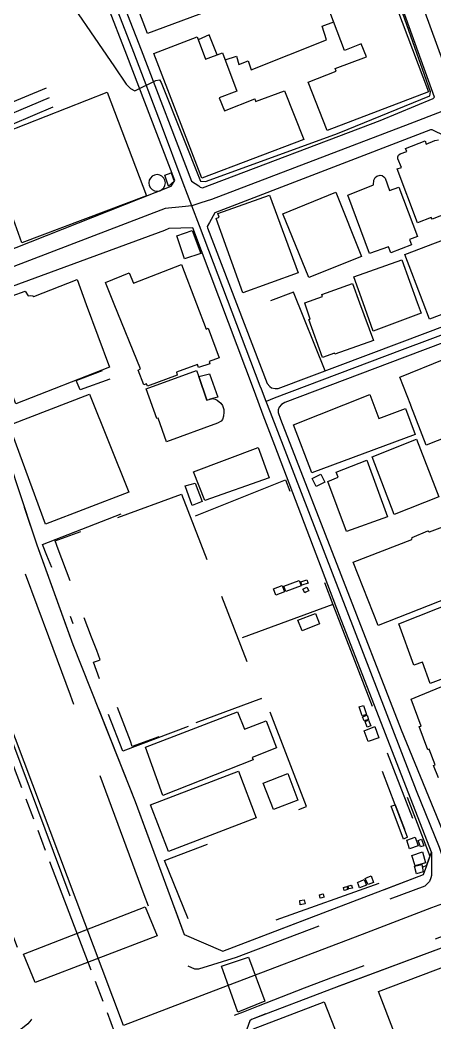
# Model space of a CAD drawing. Header units: millimetres. Extents: x 198785 to 203305, y 542885 to 545889.
# Drawn here: x 202624.1 to 202733.2, y 543732.7 to 543996.1 of the extents above; entities that cross this region are included whole.
import ezdxf

# ---------------------------------------------------------------- set-up
doc = ezdxf.new("R2010")
doc.units = ezdxf.units.MM
for name, pattern in [('FENCE_25K', [54.3, 28.7, -9.2, -16.4]), ('HIDDEN_BULD_25K', [28.8, 18.4, -10.4]), ('HIDDEN_IN_25K', [56.5, 36.5, -20]), ('HIDDEN_SIGUNGU_25K', [51.2, 30.4, -3.2, 5.6, -3.2, 5.6, -3.2])]:
    doc.linetypes.add(name, pattern=pattern)
for name, color, linetype in [('A0013114', 253, 'Continuous'), ('A0013117', 253, 'Continuous'), ('A0023214', 253, 'Continuous'), ('A0023217', 253, 'Continuous'), ('A0033324', 253, 'Continuous'), ('A0043325', 253, 'Continuous'), ('B0014111', 253, 'Continuous'), ('B0014113', 253, 'Continuous'), ('B0014114', 253, 'Continuous'), ('B0014115', 253, 'Continuous'), ('B0014116', 253, 'Continuous'), ('B0014118', 253, 'Continuous'), ('B0024120', 253, 'Continuous'), ('C0076117', 253, 'Continuous'), ('C0523121', 253, 'Continuous'), ('F0017111', 253, 'Continuous'), ('G0018113', 253, 'Continuous')]:
    doc.layers.add(name, color=color, linetype=linetype)

msp = doc.modelspace()

# ---------------------------------------------------------------- linework, layer by layer
at = {"layer": 'A0013114'}
for points in [[(202537.27, 544099.48), (202562.98, 544029.91), (202583.01, 543978.36), (202589.38, 543961.37), (202589.84, 543961.35), (202590.11, 543961.42), (202606.12, 543967.92), (202631.12, 543978.29)], [(202669.17, 543953.74), (202671.13, 543952.57), (202671.44, 543952.2), (202672.1, 543952.01), (202718.8, 543969.66), (202732.74, 543975.45), (202733.07, 543975.78)], [(202632.73, 543973.2), (202605.97, 543961.82), (202593.88, 543957.08), (202591.39, 543956.07), (202591.07, 543955.92), (202602.4, 543928.2), (202663.9, 543952.48)], [(202754.83, 543922.93), (202751.21, 543933.05), (202750.54, 543934.86), (202749.25, 543938.38), (202745.73, 543947.95), (202739.31, 543963.87), (202732.42, 543967.24), (202732.05, 543967.24), (202675.31, 543945.4), (202673.92, 543942.92)], [(202669.59, 543941.47), (202663.23, 543941.31), (202662.1, 543940.84), (202611.76, 543922.37), (202606.42, 543920.3), (202606.22, 543920.1), (202605.89, 543919.42), (202620.79, 543881.91), (202623.34, 543873.86), (202628.56, 543858.24), (202638.03, 543832.03), (202654.41, 543790.81), (202667.31, 543755.87), (202677.44, 543751.53), (202730.14, 543771.65), (202731.08, 543774.04)], [(202739.25, 543753.74), (202738.59, 543753.74), (202706.62, 543741.81), (202685, 543733.6), (202684.56, 543733.25), (202681.02, 543723.49), (202714.46, 543632.5), (202734.18, 543580.53)]]:
    msp.add_lwpolyline(points, dxfattribs=at)
at = {"layer": 'A0013117'}
for points in [[(202663.9, 543952.48), (202664.82, 543953.91), (202652.23, 543986.84), (202636.67, 544026.87), (202636.07, 544028.39), (202634.7, 544032.04), (202620.4, 544070.07), (202600.24, 544123.03), (202599.53, 544123.85), (202599.27, 544124.23), (202598.87, 544124.48), (202598.39, 544124.48), (202598.29, 544124.48), (202595.85, 544123.58), (202555.99, 544107.67), (202554.49, 544107.03), (202537.36, 544099.95), (202537.27, 544099.48)], [(202733.07, 543975.78), (202710.34, 544038.83), (202705.41, 544050.91), (202705.08, 544051.52), (202704.45, 544051.89), (202703.7, 544052.3), (202703.24, 544052.37), (202702.59, 544052.37), (202699.38, 544051.4), (202687.21, 544046.9), (202645.96, 544031.2), (202642.18, 544029.66), (202641.65, 544029.32), (202641.54, 544029.13), (202641.33, 544028.78), (202641.64, 544025.12), (202655.96, 543988.28), (202669.17, 543953.74)], [(202673.92, 543942.92), (202673.33, 543941.88), (202673.4, 543941.5), (202689.06, 543900.66), (202689.79, 543899.87), (202690.26, 543899.52), (202691.2, 543899.3), (202692.02, 543899.28), (202723.91, 543911.29), (202754.83, 543922.93)], [(202731.08, 543774.04), (202732.3, 543777.54), (202708.14, 543839.66), (202691.1, 543884.3), (202688.08, 543892.32), (202685.75, 543898.52), (202669.59, 543941.47)], [(202756.65, 543919.34), (202725.32, 543907.55), (202693.75, 543895.66), (202692.87, 543895.09), (202692.21, 543894.39), (202691.99, 543893.73), (202691.96, 543892.98), (202692.62, 543891.22), (202724.34, 543809.66), (202736.45, 543779.96), (202738.24, 543776.81), (202738.68, 543776.47), (202739.41, 543776.15)]]:
    msp.add_lwpolyline(points, dxfattribs=at)
at = {"layer": 'A0023214'}
for points in [[(202568.1, 543949.69), (202590.25, 543958.55), (202606.05, 543964.87), (202614.03, 543968.23), (202631.92, 543975.74)], [(202735.03, 543972.03), (202726.61, 543968.82), (202674.42, 543948.97), (202671.67, 543948.04), (202669.31, 543947.24), (202666.73, 543947), (202662.29, 543946.58), (202606.61, 543925.34)], [(202651.37, 543732.01), (202645.73, 543746.93), (202590.97, 543891.89), (202583.69, 543910.3), (202582.15, 543914.17)], [(202808.91, 543791.94), (202804.98, 543790.44), (202802.85, 543789.63), (202785.47, 543783.04), (202741.96, 543766.55), (202738.92, 543765.4), (202735.14, 543763.96), (202732.26, 543762.87), (202714.03, 543755.92), (202674.9, 543740.98), (202651.37, 543732.01)]]:
    msp.add_lwpolyline(points, dxfattribs=at)
at = {"layer": 'A0023217'}
for points in [[(202811.36, 544002.38), (202807.84, 544000.95), (202779.44, 543989.37), (202744.53, 543975.7), (202739.61, 543973.77), (202739.04, 543975.02), (202737.28, 543979.84), (202723.6, 544017.34), (202719.99, 544025.48), (202712.26, 544046.09), (202709.77, 544053.18), (202708.58, 544056.58)], [(202688.8, 543895.93), (202687.57, 543899.13), (202687.25, 543899.94), (202671.28, 543942.03), (202669.31, 543947.24), (202667.05, 543953.23), (202661.29, 543968.48), (202654.09, 543987.56), (202638.48, 544027.72), (202637.94, 544029.11), (202637.7, 544029.74)], [(202759.55, 543922.57), (202755.74, 543921.14), (202724.62, 543909.42), (202690.92, 543896.73), (202688.8, 543895.93)], [(202800.54, 543601.5), (202799.23, 543605.06), (202792.4, 543623.62), (202780.55, 543655.49), (202775.66, 543668.86), (202768.83, 543686.33), (202742.78, 543755.19), (202738.92, 543765.4), (202735.59, 543775.18), (202734.37, 543778.75), (202728.32, 543793.6), (202689.94, 543892.99), (202688.8, 543895.93)]]:
    msp.add_lwpolyline(points, dxfattribs=at)
at = {"layer": 'A0033324', "linetype": 'HIDDEN_IN_25K', "flags": 128}
for points in [[(202667.31, 543755.87), (202677.44, 543751.53), (202730.14, 543771.65), (202731.08, 543774.04), (202732.3, 543777.54), (202732.27, 543771.42), (202732.12, 543770.75), (202731.72, 543769.81), (202730.5, 543768.63), (202704.94, 543758.95), (202680.95, 543749.87), (202671.08, 543746.81), (202670.04, 543746.83), (202663.41, 543749.88), (202662.73, 543750.78), (202656.75, 543766.35), (202637.36, 543818.76), (202631.69, 543834.1), (202614.49, 543880.63), (202601.39, 543916.15), (202601.2, 543916.97), (202601.32, 543917.6), (202601.89, 543918.04), (202602.7, 543918.44), (202606.42, 543920.3), (202606.22, 543920.1), (202605.89, 543919.42), (202620.79, 543881.91), (202623.34, 543873.86), (202628.56, 543858.24), (202638.03, 543832.03), (202654.41, 543790.81), (202667.31, 543755.87)], [(202599.42, 543720.9), (202598.62, 543720.74), (202598.11, 543720.84), (202597.7, 543721.06), (202597.11, 543722.3), (202597.66, 543722.32), (202604.9, 543725), (202605.06, 543725.11), (202604.9, 543726.02), (202617.33, 543731.05), (202619.33, 543733.81), (202619.41, 543735.73), (202619.14, 543737.27), (202618.24, 543740.34), (202593.19, 543806.13), (202567.27, 543874.85), (202558.63, 543897.75), (202558.04, 543899.01), (202557.37, 543899.48), (202562.39, 543901.47), (202563.02, 543901.72), (202564.32, 543901.82), (202564.94, 543901.82), (202565.58, 543901.71), (202566.26, 543901.41), (202566.81, 543900.92), (202567.35, 543900.06), (202577.95, 543871.33), (202594.01, 543829.52), (202598.07, 543818.87), (202618.23, 543765.96), (202628.12, 543740.52), (202628.33, 543739.08), (202628.33, 543738.37), (202628.26, 543737.57), (202627.86, 543735.38), (202627.06, 543733.5), (202626.15, 543732.43), (202624.81, 543731.32), (202621.6, 543729.58), (202611.63, 543725.67), (202609.04, 543724.66), (202599.42, 543720.9)], [(202737.54, 543755.72), (202739.25, 543753.74), (202738.59, 543753.74), (202706.62, 543741.81), (202685, 543733.6), (202684.56, 543733.25), (202681.02, 543723.49), (202714.46, 543632.5), (202734.18, 543580.53), (202730.29, 543580.75), (202729.94, 543580.9), (202729.59, 543581.31), (202728.96, 543582.19), (202727.17, 543586.42), (202714.76, 543618.56), (202701.43, 543652.98), (202700.14, 543656.32), (202674.76, 543723.23), (202674.41, 543724.56), (202674.28, 543726.35), (202674.28, 543727.73), (202674.76, 543729.85), (202675.44, 543731.2), (202676.6, 543732.46), (202677.76, 543733.44), (202678.81, 543734), (202682.83, 543735.61), (202686.85, 543737.17), (202698.9, 543741.93), (202706.52, 543744.78), (202735.58, 543755.65), (202736.66, 543755.92), (202737.19, 543755.85), (202737.54, 543755.72)]]:
    msp.add_lwpolyline(points, dxfattribs=at)
at = {"layer": 'A0043325'}
for points in [[(202660.19, 543755.58), (202628.14, 543743.26), (202625.03, 543750.75), (202657, 543763.14), (202660.19, 543755.58)], [(202688.44, 543738.36), (202681.37, 543735.48), (202677.08, 543747.61), (202684.16, 543749.98), (202688.44, 543738.36)]]:
    msp.add_lwpolyline(points, dxfattribs=at)
at = {"layer": 'B0014111'}
for points in [[(202657.36, 543949.9), (202624.57, 543937.6), (202614.9, 543964.56), (202647.05, 543977.13), (202657.36, 543949.9)], [(202738.06, 543945.96), (202732.46, 543943.75), (202732.22, 543944.25), (202728.62, 543942.82), (202723.26, 543956.99), (202724.38, 543957.31), (202723.48, 543959.64), (202723.42, 543960.12), (202723.65, 543960.61), (202724.09, 543960.94), (202725.78, 543961.59), (202725.47, 543962.31), (202730.62, 543964.39), (202730.9, 543963.48), (202733.17, 543964.45), (202734.16, 543964.61)], [(202713.88, 543933.95), (202700.08, 543928.48), (202693.22, 543945.2), (202707.11, 543950.87), (202713.88, 543933.95)], [(202697.2, 543929.71), (202682.73, 543924.44), (202675.69, 543943.96), (202676.49, 543944.28), (202676.12, 543945.24), (202689.72, 543950.08), (202697.2, 543929.71)], [(202671.62, 543934.78), (202667.35, 543933.32), (202665.32, 543939.36), (202669.39, 543940.82), (202671.62, 543934.78)], [(202747.81, 543923.84), (202742.89, 543921.93), (202742.14, 543921.64), (202742.05, 543921.92), (202741.67, 543923.05), (202741.18, 543922.95), (202741.33, 543922.44), (202741.26, 543921.92), (202741.23, 543921.71), (202740.8, 543921.12), (202740.28, 543920.69), (202739.5, 543920.41), (202738.95, 543920.37), (202738.34, 543920.56), (202738, 543920.76), (202737.67, 543921.16), (202737.46, 543921.55), (202736.98, 543921.34), (202737.58, 543919.66), (202731.8, 543917.49), (202730.13, 543921.86), (202725.3, 543934.51), (202741.42, 543940.67), (202747.81, 543923.84)], [(202666.58, 543931.83), (202670.54, 543921.54), (202673.09, 543914.91), (202673.61, 543915.12), (202676.48, 543907.33), (202673.86, 543906.38), (202673.98, 543905.79), (202671.07, 543904.82), (202670.78, 543905.62), (202665.23, 543903.56), (202665.45, 543902.79), (202657.66, 543899.89), (202657.42, 543900.53), (202656.67, 543900.25), (202655.22, 543904.14), (202655.79, 543904.47), (202648.9, 543921.43), (202646.59, 543927.11), (202652.85, 543929.68), (202653.98, 543926.99), (202666.58, 543931.83)], [(202729.55, 543919.1), (202716.97, 543914.33), (202714.33, 543921.77), (202711.91, 543928.62), (202724.47, 543933.1), (202728.55, 543921.85), (202729.55, 543919.1)], [(202639.11, 543927.95), (202641.56, 543921.39), (202647.69, 543904.9), (202623.04, 543895.32), (202614.24, 543918.33), (202614.63, 543918.57), (202613.69, 543920.95), (202614.44, 543921.24), (202617.42, 543922.41), (202617.23, 543922.94), (202621.65, 543924.57), (202622.04, 543923.63), (202625.47, 543924.89), (202626.28, 543923.62), (202626.87, 543923.74), (202627.46, 543923.67), (202627.75, 543923.5), (202639.11, 543927.95)], [(202717.01, 543911.89), (202706.85, 543908.32), (202706.75, 543908.62), (202703.68, 543907.49), (202700.08, 543917.4), (202700.43, 543917.53), (202698.99, 543921.69), (202698.95, 543921.81), (202703.64, 543923.44), (202703.49, 543923.98), (202711.51, 543926.88), (202713.39, 543921.77), (202717.01, 543911.89)], [(202742.45, 543888.97), (202730.9, 543884.43), (202726.86, 543894.88), (202726.83, 543894.97), (202723.99, 543902.31), (202735.63, 543906.98), (202742.45, 543888.97)], [(202671.09, 543902.42), (202673.27, 543896.23), (202674.76, 543896.64), (202675.41, 543896.54), (202675.91, 543896.22), (202676.89, 543895.49), (202677.34, 543894.83), (202677.7, 543893.81), (202677.73, 543893.12), (202677.61, 543892.05), (202677.32, 543891.16), (202677.01, 543890.7), (202676.07, 543890.21), (202662.66, 543885.26), (202660.42, 543891.48), (202660.07, 543891.39), (202657.33, 543899.18), (202670.52, 543904.05), (202671.09, 543902.42)], [(202652.77, 543872.05), (202630.86, 543863.66), (202621.26, 543889.67), (202642.43, 543897.83), (202652.77, 543872.05)], [(202716.06, 543897.73), (202718.46, 543891.41), (202725.43, 543894.08), (202727.97, 543887.26), (202700.79, 543877.18), (202696, 543889.8), (202716.06, 543897.73)], [(202734.21, 543870.84), (202722.47, 543866.24), (202716.72, 543881.36), (202728.37, 543885.99), (202734.21, 543870.84)], [(202689.63, 543875.8), (202672.67, 543869.88), (202669.71, 543877.43), (202686.7, 543883.78), (202689.63, 543875.8)], [(202720.68, 543865.61), (202709.97, 543861.76), (202705.01, 543874.87), (202707.76, 543875.99), (202707.21, 543877.35), (202715.25, 543880.45), (202720.68, 543865.61)], [(202759.81, 543872.54), (202765.42, 543858.7), (202735.66, 543847.27), (202736.76, 543844.33), (202718.25, 543837.05), (202711.66, 543853.68), (202727.08, 543859.68), (202727.17, 543860.15), (202731.32, 543861.89), (202731.78, 543861.62), (202754.74, 543870.26), (202754.58, 543870.6), (202759.81, 543872.54)], [(202750.46, 543828.71), (202731.92, 543821.82), (202729.96, 543827.47), (202727.67, 543826.68), (202723.68, 543837.53), (202744.05, 543845.51), (202750.46, 543828.71)], [(202734.1, 543797.04), (202732.85, 543800.26), (202733.23, 543800.48), (202731.69, 543804.58), (202731.32, 543804.42), (202729.05, 543810.5), (202729.55, 543810.65), (202726.98, 543817.7), (202729.03, 543818.57), (202736.51, 543821.61)], [(202681.31, 543814.42), (202683.12, 543809.8), (202688.8, 543812), (202691.58, 543804.95), (202685.14, 543802.39), (202685.39, 543801.8), (202661.68, 543792.42), (202657.08, 543805.08), (202681.31, 543814.42)], [(202686.21, 543786.54), (202663.12, 543777.7), (202658.47, 543789.98), (202681.58, 543798.79), (202686.21, 543786.54)], [(202697.18, 543791.17), (202690.75, 543788.74), (202688.01, 543795.63), (202694.54, 543798.17), (202697.18, 543791.17)], [(202753.06, 543705.4), (202734.74, 543698.26), (202718.36, 543740.97), (202736.68, 543747.88), (202753.06, 543705.4)], [(202709.51, 543724.35), (202685.97, 543715.56), (202682.81, 543724.26), (202685.54, 543731.12), (202704.05, 543738.25), (202709.51, 543724.35)]]:
    msp.add_lwpolyline(points, dxfattribs=at)
at = {"layer": 'B0014113'}
msp.add_lwpolyline([(202720.09, 543954.53), (202721.28, 543951.29), (202723.69, 543952.14), (202728.57, 543939.22), (202726.53, 543938.46), (202727.07, 543937.02), (202721.6, 543934.97), (202720.99, 543936.53), (202716.02, 543934.75), (202710.29, 543950.1), (202717.07, 543952.81), (202717.09, 543953.98), (202717.44, 543954.7), (202717.96, 543955.09), (202718.75, 543955.34), (202719.29, 543955.23), (202719.77, 543954.93), (202720.09, 543954.53)], dxfattribs=at)
at = {"layer": 'B0014114', "linetype": 'HIDDEN_BULD_25K', "flags": 128}
msp.add_lwpolyline([(202666.56, 543871.54), (202687.57, 543817.87), (202653.65, 543805.28), (202653.13, 543806.65), (202647.01, 543822.85), (202646.55, 543822.69), (202645.35, 543822.27), (202643.44, 543827.43), (202644.72, 543827.84), (202645.22, 543828), (202644.28, 543830.48), (202642.95, 543833.99), (202634.17, 543857.13), (202633.35, 543859.3), (202666.56, 543871.54)], dxfattribs=at)
at = {"layer": 'B0014115'}
for points in [[(202657.55, 544032.18), (202662.3, 544019.36), (202669, 544021.93), (202670.17, 544018.8), (202674.18, 544020.4), (202679.58, 544006.44), (202672.18, 544003.63), (202673.23, 544000.96), (202672.54, 544000.7), (202673.49, 543998.43), (202657.65, 543992.52), (202644.43, 544027.13), (202657.55, 544032.18)], [(202719.13, 544009.99), (202731.54, 543977.25), (202704.83, 543967.1), (202699.87, 543979.76), (202707.24, 543982.64), (202706.97, 543983.37), (202715.16, 543986.37), (202713.77, 543989.84), (202709.42, 543988.1), (202705.59, 543998.21), (202710.07, 543999.8), (202707.89, 544005.65), (202719.13, 544009.99)], [(202670.67, 543991.66), (202672.89, 543985.76), (202677.34, 543987.45), (202681.12, 543977.37), (202676.51, 543975.63), (202677.87, 543972.24), (202685.83, 543975.4), (202686.07, 543974.66), (202693.65, 543977.52), (202698.7, 543964.67), (202671.9, 543954.55), (202659.3, 543987.31), (202670.67, 543991.66)]]:
    msp.add_lwpolyline(points, dxfattribs=at)
at = {"layer": 'B0014116', "linetype": 'HIDDEN_BULD_25K', "flags": 128}
for points in [[(202647.77, 543901.77), (202639.9, 543898.96), (202638.88, 543901.37), (202646.81, 543904.36), (202647.77, 543901.77)], [(202673.27, 543896.23), (202671.09, 543902.42), (202673.94, 543903.2), (202676.1, 543897.02), (202674.76, 543896.64), (202673.27, 543896.23)], [(202704.24, 543874.72), (202701.96, 543873.6), (202700.92, 543875.7), (202703.18, 543876.82), (202704.24, 543874.72)], [(202671.97, 543869.6), (202669.36, 543868.59), (202667.5, 543873.74), (202670.16, 543874.48), (202671.97, 543869.6)], [(202725.95, 543781.49), (202724.91, 543780.93), (202721.67, 543789.57), (202722.76, 543789.93), (202725.95, 543781.49)]]:
    msp.add_lwpolyline(points, dxfattribs=at)
at = {"layer": 'B0014118', "linetype": 'HIDDEN_BULD_25K', "flags": 128}
for points in [[(202664.62, 543953.76), (202663.17, 543952.44), (202662.18, 543955.36), (202663.88, 543955.97), (202664.62, 543953.76)], [(202693.67, 543845.9), (202691.39, 543845.03), (202690.78, 543846.67), (202693.06, 543847.55), (202693.67, 543845.9)], [(202698.04, 543847.51), (202694.01, 543845.95), (202693.44, 543847.37), (202697.51, 543848.91), (202698.04, 543847.51)], [(202699.87, 543848.2), (202698.23, 543847.63), (202697.95, 543848.49), (202699.55, 543849.04), (202699.82, 543848.38), (202699.89, 543848.21), (202699.87, 543848.2)], [(202699.26, 543845.78), (202698.96, 543845.63), (202698.44, 543846.58), (202699.5, 543847.15), (202700.04, 543846.18), (202699.58, 543845.95), (202699.26, 543845.78)], [(202702.85, 543837.52), (202698.28, 543835.63), (202697.14, 543838.42), (202701.79, 543840.25), (202702.85, 543837.52)], [(202715.24, 543813.71), (202714.1, 543813.3), (202713.25, 543815.66), (202714.39, 543816.04), (202715.24, 543813.71)], [(202715.76, 543812.41), (202714.61, 543812.04), (202714.19, 543813.08), (202715.37, 543813.5), (202715.76, 543812.41)], [(202716.37, 543810.68), (202715.41, 543810.35), (202714.87, 543811.84), (202715.77, 543812.18), (202716.37, 543810.68)], [(202718.47, 543807.55), (202715.67, 543806.58), (202714.58, 543809.39), (202717.35, 543810.52), (202718.47, 543807.55)], [(202725.95, 543781.49), (202722.76, 543789.93), (202717.39, 543804.16), (202720.05, 543805.24), (202728.73, 543782.67), (202725.95, 543781.49)], [(202728.82, 543779.16), (202726.52, 543778.4), (202725.78, 543780.71), (202728.03, 543781.48), (202728.82, 543779.16)], [(202730.26, 543779.22), (202729.41, 543778.92), (202728.81, 543780.63), (202729.63, 543780.9), (202730.26, 543779.22)], [(202730.73, 543774.72), (202727.96, 543773.93), (202727.14, 543776.66), (202729.9, 543777.65), (202730.73, 543774.72)], [(202730.1, 543772.37), (202728.33, 543771.88), (202727.8, 543773.81), (202729.75, 543774.32), (202730.1, 543772.37)], [(202717.03, 543769.57), (202715.61, 543769), (202715.07, 543770.18), (202714.86, 543770.64), (202715.37, 543770.87), (202716.41, 543771.32), (202717.03, 543769.57)], [(202710.29, 543767.75), (202709.37, 543767.49), (202709.28, 543767.78), (202709.14, 543768.23), (202710, 543768.52), (202710.15, 543768.11), (202710.29, 543767.75)], [(202711.49, 543768.11), (202710.6, 543767.88), (202710.46, 543768.23), (202710.32, 543768.62), (202711.2, 543768.9), (202711.32, 543768.56), (202711.49, 543768.11)], [(202715.18, 543768.89), (202713.38, 543768.19), (202713, 543769.2), (202712.85, 543769.6), (202714.62, 543770.31), (202714.79, 543769.88), (202715.18, 543768.89)], [(202703.43, 543765.55), (202703.04, 543765.47), (202702.88, 543766.35), (202703.81, 543766.56), (202704.03, 543765.78), (202704.06, 543765.69), (202703.43, 543765.55)], [(202699.04, 543763.93), (202697.81, 543763.71), (202697.69, 543764.81), (202698.83, 543765.02), (202699.04, 543763.93)]]:
    msp.add_lwpolyline(points, dxfattribs=at)
at = {"layer": 'B0024120', "linetype": 'FENCE_25K', "flags": 128}
for points in [[(202704.36, 543903.93), (202696.05, 543924.57), (202681.93, 543919.26)], [(202632.47, 543852.32), (202631.19, 543855.45), (202630.04, 543858.29), (202665.61, 543872.25), (202666.36, 543872.55), (202669.23, 543865.41), (202693.94, 543875.34), (202706.32, 543842.6)], [(202706.32, 543842.6), (202682.48, 543833.84)], [(202706.32, 543842.6), (202731.88, 543776.49), (202730.9, 543773.97), (202729.89, 543773.55)], [(202718.45, 543769.26), (202677.68, 543754.87), (202668.96, 543758.54), (202662.07, 543775.33), (202699.39, 543789.48), (202688.43, 543818.12), (202682.31, 543815.81), (202651.15, 543804.05), (202637.36, 543839.39)]]:
    msp.add_lwpolyline(points, dxfattribs=at)
at = {"layer": 'C0076117'}
for points in [[(202678.03, 543985.61), (202681.06, 543986.59), (202681.64, 543984.37), (202684.11, 543985.4), (202684.86, 543982.99), (202704.65, 543990.92), (202703.51, 543994.47), (202706.58, 543995.6)], [(202675.94, 543986.92), (202673.89, 543992.15), (202670.95, 543990.91)], [(202660.17, 543955.47), (202659.5, 543955.37), (202658.9, 543955.06), (202658.42, 543954.58), (202658.11, 543953.98), (202658, 543953.31), (202658.11, 543952.64), (202658.42, 543952.04), (202658.9, 543951.56), (202659.5, 543951.25), (202660.17, 543951.14), (202660.84, 543951.25), (202661.44, 543951.56), (202661.92, 543952.04), (202662.23, 543952.64), (202662.33, 543953.31), (202662.23, 543953.98), (202661.92, 543954.58), (202661.44, 543955.06), (202660.84, 543955.37), (202660.17, 543955.47)]]:
    msp.add_lwpolyline(points, dxfattribs=at)
at = {"layer": 'C0523121'}
msp.add_lwpolyline([(202637.3, 543765.94), (202622.23, 543806.34), (202614.27, 543828.07), (202609.63, 543839.74), (202604.05, 543853.09), (202593.44, 543877.95), (202585.77, 543896.09), (202583.27, 543902), (202580.55, 543909.01), (202577.01, 543918.13), (202570.99, 543933.65), (202566.5, 543945.55), (202563.83, 543952.64), (202561.29, 543959.39)], dxfattribs=at)
at = {"layer": 'F0017111', "elevation": 20}
msp.add_lwpolyline([(202633.1, 544006.96), (202648.98, 543983.79), (202652.04, 543979.21), (202653.15, 543978.08), (202654.34, 543977.44), (202659.86, 543980.23), (202660.76, 543980.41), (202661.24, 543979.65), (202666.78, 543965.82), (202671.61, 543953.75), (202672.87, 543953.66), (202706.91, 543966.03), (202708, 543966.43), (202731.89, 543976.14), (202732.05, 543977.18), (202722.73, 544003.53)], dxfattribs=at)
at = {"layer": 'G0018113', "linetype": 'HIDDEN_SIGUNGU_25K', "flags": 128}
msp.add_lwpolyline([(202970.83, 542885.31), (202800.97, 543331.3), (202795.63, 543345.32), (202446.04, 544263.25), (202440.7, 544277.27), (202354.18, 544504.46), (202354.18, 544504.46)], dxfattribs=at)

doc.saveas('drawing.dxf')
